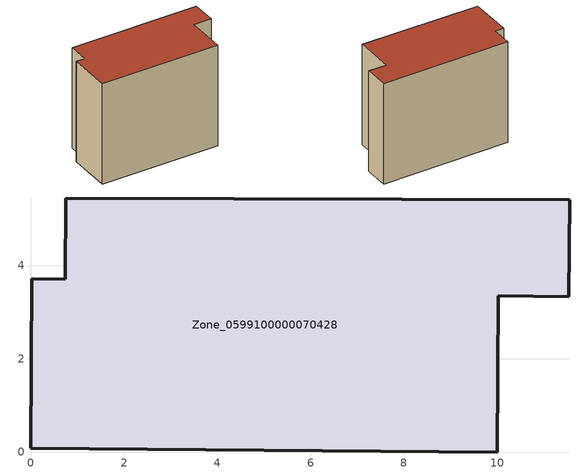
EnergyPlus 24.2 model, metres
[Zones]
Zone_0599100000070428
 floor ground (C_G): 10,0 0,0.08 0.02,3.72 0.74,3.71 0.75,5.45 11.55,5.41 11.54,3.33 10.03,3.35 z0
 wall outside (C_F): 0.74,3.71 0.02,3.72 0,0.08 10,0 10.03,3.35 11.54,3.33 11.55,5.41 0.75,5.45 0.74,3.71 z0:8.73
 roof outside (C_R): 11.55,5.41 0.75,5.45 0.74,3.71 0.02,3.72 0,0.08 10,0 10.03,3.35 11.54,3.33 z8.73
[BUILDING]
Pand.0599100000070428: North Axis=0; Terrain=City; Loads Convergence Tolerance Value=0.04; Temperature Convergence Tolerance Value=0.4; Solar Distribution=FullExterior; Maximum Number of Warmup Days=25; Minimum Number of Warmup Days=1
[Site:Location]
Rotterdam.The.Hague.AP_ZH_NLD Design_Conditions: Latitude=51.96; Longitude=4.45; Time Zone=1; Elevation=-4.5
[SITE:GROUNDTEMPERATURE:BUILDINGSURFACE]
18, 18, 18, 18, 18, 18, 18, 18, 18, 18, 18, 18
[MATERIAL] Thermal Absorptance=0.9; Solar Absorptance=0.7; Visible Absorptance=0.7
Name | Roughness | Thickness | Conductivity | Density | Specific Heat
G.TI.1946 | MediumSmooth | 0.15 | 1 | 540 | 1210
F.TI.1946 | Rough | 0.3 | 0.857143 | 1920 | 840
R.TI.1946 | MediumRough | 0.2 | 0.1 | 1500 | 1000
[CONSTRUCTION]
C_G: G.TI.1946
C_F: F.TI.1946
C_R: R.TI.1946
[ZONE]
Zone_0599100000070428: Type=1; Multiplier=1; Ceiling Height=Autocalculate; Volume=Autocalculate; Floor Area=autocalculate; Part of Total Floor Area=Yes
[ZONEINFILTRATION:DESIGNFLOWRATE]
Infil_Zone_0599100000070428: Zone or ZoneList or Space or SpaceList=Zone_0599100000070428; Schedule=AlwaysOn; Design Flow Rate Calculation Method=Flow/Area; Flow Rate per Floor Area=0.003; Constant Term Coefficient=1; Temperature Term Coefficient=0; Velocity Term Coefficient=0; Velocity Squared Term Coefficient=0
[HVACTEMPLATE:ZONE:IDEALLOADSAIRSYSTEM]
Zone_0599100000070428: Maximum Heating Supply Air Temperature=50; Minimum Cooling Supply Air Temperature=13; Maximum Heating Supply Air Humidity Ratio=0.0156; Minimum Cooling Supply Air Humidity Ratio=0.0077; Heating Limit=NoLimit; Cooling Limit=NoLimit; Dehumidification Control Type=ConstantSensibleHeatRatio; Cooling Sensible Heat Ratio=0.7; Dehumidification Setpoint=60; Humidification Control Type=None; Humidification Setpoint=30; Outdoor Air Method=None; Outdoor Air Flow Rate per Person=0.00944; Outdoor Air Flow Rate per Zone Floor Area=0; Outdoor Air Flow Rate per Zone=0; Demand Controlled Ventilation Type=None; Outdoor Air Economizer Type=NoEconomizer; Heat Recovery Type=None; Sensible Heat Recovery Effectiveness=0.7; Latent Heat Recovery Effectiveness=0.65
[ZONECONTROL:THERMOSTAT]
ThermostatControl_Zone_0599100000070428: Zone or ZoneList=Zone_0599100000070428; Control Type Schedule=DualSetpointControlType; Control 1=Thermostat_Zone_0599100000070428; Temperature Difference Between Cutout And Setpoint=0
[THERMOSTATSETPOINT:DUALSETPOINT]
Thermostat_Zone_0599100000070428: Heating Setpoint Temperature Schedule=HeatingSetpoint_Zone_0599100000070428; Cooling Setpoint Temperature Schedule=CoolingSetpoint_Zone_0599100000070428
[SCHEDULE:COMPACT]
HeatingSetpoint_Zone_0599100000070428: Through: 12/31, For: AllDays, Until: 24:00, 21
CoolingSetpoint_Zone_0599100000070428: Through: 12/31, For: AllDays, Until: 24:00, 24
DualSetpointControlType: Through: 12/31, For: AllDays, Until: 24:00, 4
AlwaysOn: Through: 12/31, For: AllDays, Until: 24:00, 1
